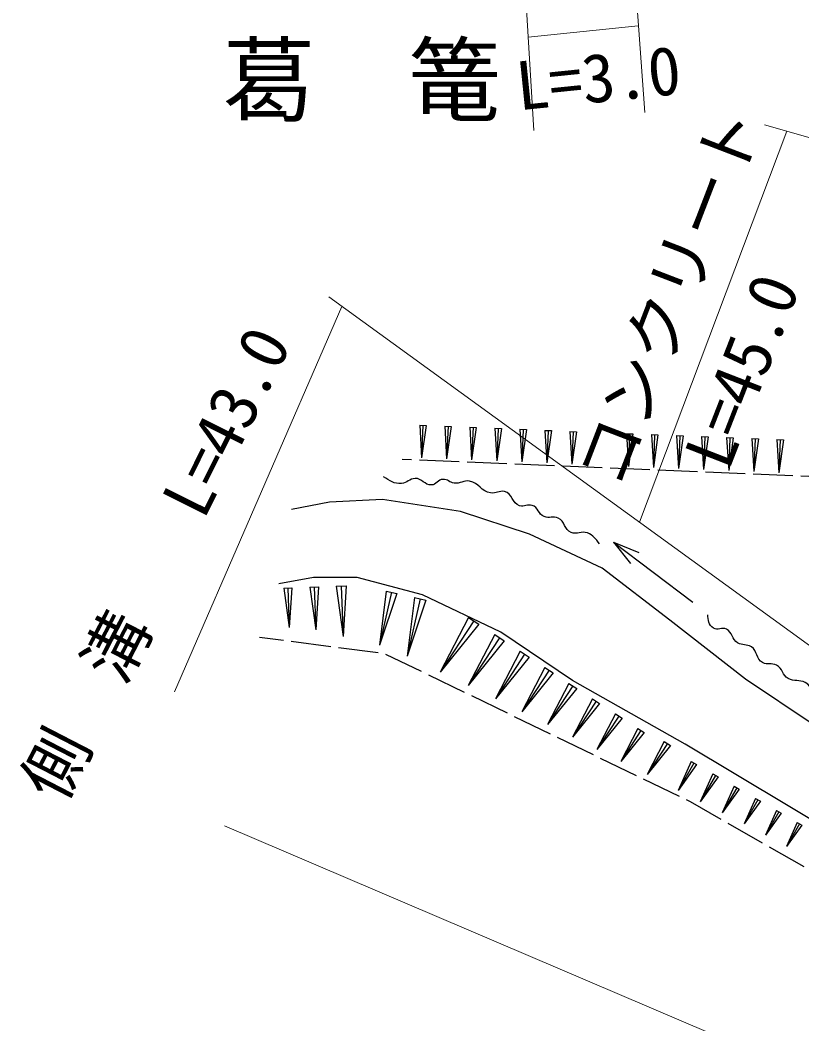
# Model space of a CAD drawing. Units: millimetres, scale not verified. Extents: x 40000 to 680000, y 20000 to 380000.
# Drawn here: x 133090 to 162575, y 248317 to 286153 of the extents above; entities that cross this region are included whole.
import ezdxf
from ezdxf.enums import TextEntityAlignment as Align

# ---------------------------------------------------------------- set-up
doc = ezdxf.new("R2010")
doc.units = ezdxf.units.MM
doc.header["$LTSCALE"] = 1000
for name, color, linetype, lineweight in [('M-BGD', 7, 'Continuous', 25), ('M-BMK-SRVR', 3, 'Continuous', 25), ('M-STR-HTXT', 7, 'Continuous', 13)]:
    doc.layers.add(name, color=color, linetype=linetype, lineweight=lineweight)
doc.styles.add('ＭＳ ゴシック', font='')
doc.styles.get('ＭＳ ゴシック').set_extended_font_data('MS Gothic')

msp = doc.modelspace()

# ---------------------------------------------------------------- linework, layer by layer
at = {"layer": 'M-BGD'}
for p, q in [((148160, 270889), (148406, 270878)), ((148160, 270889), (148231, 269657)), ((148283, 270884), (148231, 269657)), ((148406, 270878), (148231, 269657)), ((149105, 270849), (149350, 270838)), ((149105, 270849), (149176, 269617)), ((149228, 270844), (149176, 269617)), ((149350, 270838), (149176, 269617)), ((150050, 270809), (150295, 270798)), ((150050, 270809), (150120, 269578)), ((150172, 270804), (150120, 269578)), ((150295, 270798), (150120, 269578)), ((150994, 270769), (151239, 270758)), ((150994, 270769), (151065, 269539)), ((151117, 270763), (151065, 269539)), ((151239, 270758), (151065, 269539)), ((151939, 270729), (152184, 270718)), ((151939, 270729), (152009, 269499)), ((152061, 270723), (152009, 269499)), ((152184, 270718), (152009, 269499)), ((152883, 270689), (153128, 270678)), ((152883, 270689), (152953, 269460)), ((153005, 270683), (152953, 269460)), ((153128, 270678), (152953, 269460)), ((153827, 270648), (154072, 270638)), ((153827, 270648), (153898, 269420)), ((153949, 270643), (153898, 269420)), ((154072, 270638), (153898, 269420)), ((155953, 270563), (156198, 270553)), ((155953, 270563), (156029, 269332)), ((156076, 270558), (156029, 269332)), ((156198, 270553), (156029, 269332)), ((156898, 270527), (157144, 270518)), ((156898, 270527), (156974, 269292)), ((157021, 270522), (156974, 269292)), ((157144, 270518), (156974, 269292)), ((157843, 270491), (158090, 270482)), ((157843, 270491), (157919, 269253)), ((157966, 270486), (157919, 269253)), ((158090, 270482), (157919, 269253)), ((158789, 270455), (159036, 270446)), ((158789, 270455), (158865, 269213)), ((158912, 270451), (158865, 269213)), ((159036, 270446), (158865, 269213)), ((159735, 270419), (159983, 270410)), ((159735, 270419), (159812, 269174)), ((159859, 270415), (159812, 269174)), ((159983, 270410), (159812, 269174)), ((160683, 270383), (160932, 270374)), ((160683, 270383), (160760, 269134)), ((160807, 270379), (160760, 269134)), ((160932, 270374), (160760, 269134)), ((161630, 270348), (161881, 270338)), ((161630, 270348), (161708, 269084)), ((161756, 270343), (161708, 269084)), ((161881, 270338), (161708, 269084)), ((147848, 269573), (147496, 269587)), ((149646, 269498), (148147, 269560)), ((151445, 269423), (149946, 269485)), ((153243, 269348), (151744, 269410)), ((155041, 269273), (153543, 269335)), ((156840, 269198), (155341, 269260)), ((158638, 269123), (157140, 269185)), ((160437, 269048), (158938, 269110)), ((162235, 268973), (160736, 269035)), ((163701, 268911), (162535, 268960)), ((155474, 266481), (158459, 264210)), ((155474, 266481), (156111, 265666)), ((155474, 266481), (156430, 266085)), ((143035, 264742), (143333, 264753)), ((143035, 264742), (143236, 263259)), ((143184, 264747), (143236, 263259)), ((143333, 264753), (143236, 263259)), ((144020, 264777), (144342, 264788)), ((144020, 264777), (144238, 263173)), ((144181, 264782), (144238, 263173)), ((144342, 264788), (144238, 263173)), ((145013, 264812), (145392, 264825)), ((145013, 264812), (145269, 262925)), ((145203, 264818), (145269, 262925)), ((145392, 264825), (145269, 262925)), ((146897, 264629), (146649, 262597)), ((147095, 264585), (146649, 262597)), ((147294, 264540), (146649, 262597)), ((146897, 264629), (147294, 264540)), ((147959, 264391), (147689, 262177)), ((148176, 264342), (147689, 262177)), ((148392, 264293), (147689, 262177)), ((147959, 264391), (148392, 264293)), ((150005, 263637), (148930, 261578)), ((150198, 263510), (148930, 261578)), ((150391, 263383), (148930, 261578)), ((150005, 263637), (150391, 263383)), ((150989, 262991), (149985, 261068)), ((150989, 262991), (151350, 262754)), ((143018, 262765), (142122, 262880)), ((144803, 262535), (143315, 262727)), ((151170, 262873), (149985, 261068)), ((151350, 262754), (149985, 261068)), ((146588, 262305), (145101, 262497)), ((148230, 261594), (146880, 262247)), ((151948, 262362), (151013, 260571)), ((152116, 262252), (151013, 260571)), ((151948, 262362), (152284, 262141)), ((152284, 262141), (151013, 260571)), ((149851, 260810), (148500, 261463)), ((152881, 261749), (152013, 260086)), ((153037, 261647), (152013, 260086)), ((153193, 261545), (152013, 260086)), ((152881, 261749), (153193, 261545)), ((153789, 261154), (152979, 259602)), ((153789, 261154), (154080, 260963)), ((153934, 261058), (152979, 259602)), ((154080, 260963), (152979, 259602)), ((151471, 260026), (150121, 260679)), ((154675, 260572), (153921, 259126)), ((154811, 260483), (153921, 259126)), ((154947, 260394), (153921, 259126)), ((154675, 260572), (154947, 260394)), ((155542, 260004), (154841, 258661)), ((155542, 260004), (155794, 259838)), ((153091, 259242), (151741, 259895)), ((155668, 259921), (154841, 258661)), ((155794, 259838), (154841, 258661)), ((156388, 259448), (155740, 258206)), ((156505, 259371), (155740, 258206)), ((156621, 259295), (155740, 258206)), ((156388, 259448), (156621, 259295)), ((154711, 258458), (153361, 259111)), ((157385, 258962), (156737, 257721)), ((157501, 258886), (156737, 257721)), ((157618, 258809), (156737, 257721)), ((157385, 258962), (157618, 258809)), ((156332, 257674), (154982, 258327)), ((158396, 258210), (157903, 257114)), ((158500, 258151), (157903, 257114)), ((158603, 258091), (157903, 257114)), ((158396, 258210), (158603, 258091)), ((159214, 257740), (158742, 256689)), ((159314, 257682), (158742, 256689)), ((159214, 257740), (159413, 257625)), ((157952, 256890), (156602, 257543)), ((159413, 257625), (158742, 256689)), ((160024, 257274), (159573, 256269)), ((160119, 257219), (159573, 256269)), ((160214, 257165), (159573, 256269)), ((160024, 257274), (160214, 257165)), ((158367, 256689), (158222, 256759)), ((159529, 256024), (158367, 256689)), ((160825, 256813), (160394, 255854)), ((160916, 256761), (160394, 255854)), ((161007, 256709), (160394, 255854)), ((160825, 256813), (161007, 256709)), ((161617, 256358), (161200, 255432)), ((161704, 256308), (161200, 255432)), ((161792, 256257), (161200, 255432)), ((161617, 256358), (161792, 256257)), ((161091, 255129), (159789, 255875)), ((162401, 255907), (161998, 255010)), ((162486, 255858), (161998, 255010)), ((162571, 255809), (161998, 255010)), ((162401, 255907), (162571, 255809)), ((162653, 254235), (161351, 254980))]:
    msp.add_line(p, q, dxfattribs=at)
for points in [[(175164, 252579), (171874, 254306), (165551, 257898), (160445, 261312), (157595, 263538), (155042, 265497), (152307, 266780), (149694, 267629), (146754, 268086), (144762, 267988), (143324, 267711)], [(173899, 249449), (158177, 258865), (153925, 261265), (151216, 263083), (148267, 264488), (145798, 265140), (144152, 265140), (142848, 264900)]]:
    msp.add_lwpolyline(points, dxfattribs=at)
for points, knots in [([(154945, 266408), (154799, 266609), (154710, 266731), (154487, 266821), (154264, 266911), (154095, 266752), (153873, 266844), (153611, 266953), (153640, 267262), (153382, 267380), (153194, 267465), (153049, 267361), (152857, 267436), (152629, 267523), (152633, 267791), (152399, 267860), (152223, 267912), (152106, 267797), (151930, 267849), (151637, 267935), (151660, 268324), (151361, 268385), (151159, 268426), (151040, 268302), (150836, 268329), (150483, 268375), (150393, 268716), (150043, 268776), (149817, 268814), (149689, 268670), (149462, 268697), (149288, 268718), (149213, 268853), (149038, 268843), (148849, 268832), (148791, 268640), (148603, 268630), (148345, 268617), (148246, 268890), (147988, 268876), (147775, 268865), (147688, 268703), (147475, 268686), (147191, 268665), (147039, 268785), (146794, 268943)], [0, 0, 0, 0, 1, 1, 1, 2, 2, 2, 3, 3, 3, 4, 4, 4, 5, 5, 5, 6, 6, 6, 7, 7, 7, 8, 8, 8, 9, 9, 9, 10, 10, 10, 11, 11, 11, 12, 12, 12, 13, 13, 13, 14, 14, 14, 15, 15, 15, 15]), ([(175029, 253650), (174999, 253858), (174973, 254094), (174757, 254189), (174567, 254273), (174434, 254071), (174230, 254114), (173913, 254181), (173847, 254452), (173560, 254605), (173318, 254733), (173138, 254715), (172911, 254868), (172657, 255040), (172618, 255265), (172356, 255423), (171984, 255647), (171694, 255595), (171311, 255800), (171091, 255917), (171029, 256081), (170803, 256186), (170613, 256273), (170465, 256191), (170276, 256280), (170045, 256388), (170008, 256586), (169786, 256713), (169554, 256845), (169370, 256788), (169128, 256901), (168880, 257016), (168823, 257231), (168563, 257315), (168398, 257368), (168284, 257293), (168121, 257352), (167808, 257466), (167835, 257837), (167528, 257964), (167342, 258041), (167203, 257966), (167020, 258049), (166747, 258172), (166771, 258483), (166502, 258614), (166298, 258713), (166119, 258577), (165928, 258698), (165743, 258816), (165750, 259005), (165570, 259131), (165422, 259236), (165283, 259192), (165138, 259300), (164963, 259430), (164972, 259617), (164789, 259733), (164546, 259888), (164311, 259756), (164074, 259922), (163894, 260047), (163959, 260271), (163782, 260402), (163607, 260531), (163432, 260440), (163246, 260552), (162967, 260720), (162985, 261025), (162700, 261183), (162475, 261307), (162286, 261211), (162060, 261333), (161829, 261459), (161851, 261720), (161618, 261841), (161433, 261938), (161274, 261835), (161091, 261936), (160841, 262072), (160908, 262376), (160667, 262528), (160489, 262641), (160332, 262573), (160150, 262679), (159924, 262811), (159963, 263086), (159726, 263197), (159553, 263278), (159399, 263131), (159237, 263234), (159055, 263350), (159042, 263543), (159021, 263742)], [0, 0, 0, 0, 1, 1, 1, 2, 2, 2, 3, 3, 3, 4, 4, 4, 5, 5, 5, 6, 6, 6, 7, 7, 7, 8, 8, 8, 9, 9, 9, 10, 10, 10, 11, 11, 11, 12, 12, 12, 13, 13, 13, 14, 14, 14, 15, 15, 15, 16, 16, 16, 17, 17, 17, 18, 18, 18, 19, 19, 19, 20, 20, 20, 21, 21, 21, 22, 22, 22, 23, 23, 23, 24, 24, 24, 25, 25, 25, 26, 26, 26, 27, 27, 27, 28, 28, 28, 29, 29, 29, 30, 30, 30, 31, 31, 31, 31])]:
    msp.add_open_spline(points, degree=3, knots=knots, dxfattribs=at)
at = {"layer": 'M-BMK-SRVR', "lineweight": 13}
msp.add_line((194946, 232687), (140794, 255786), dxfattribs=at)
at = {"layer": 'M-STR-HTXT'}
for p, q in [((150376, 317562), (152459, 281994)), ((154123, 317510), (156645, 282669)), ((152253, 285508), (156405, 285942)), ((162003, 281970), (156447, 267224)), ((183138, 275940), (161168, 282208)), ((175025, 253743), (144736, 275722)), ((138919, 260828), (145230, 275363))]:
    msp.add_line(p, q, dxfattribs=at)

# ---------------------------------------------------------------- texts
at = {"layer": 'M-BGD', "style": 'ＭＳ ゴシック'}
msp.add_text('葛\u3000篭', height=2566, dxfattribs=at).set_placement((140726, 281842), align=Align.BOTTOM_LEFT)
at = {"layer": 'M-STR-HTXT', "style": 'ＭＳ ゴシック'}
for s, rotation, p in [('L=3.0', 5.819, (151944, 282202)), ('コンクリート', 68.95, (156263, 268187)), ('L=45.0', 68.722, (160321, 268923)), ('L=43.0', 63.501, (140506, 267023)), ('側\u3000溝', 62.696, (135166, 256329))]:
    msp.add_text(s, height=1833, rotation=rotation, dxfattribs=at).set_placement(p, align=Align.BOTTOM_LEFT)

doc.saveas('drawing.dxf')
